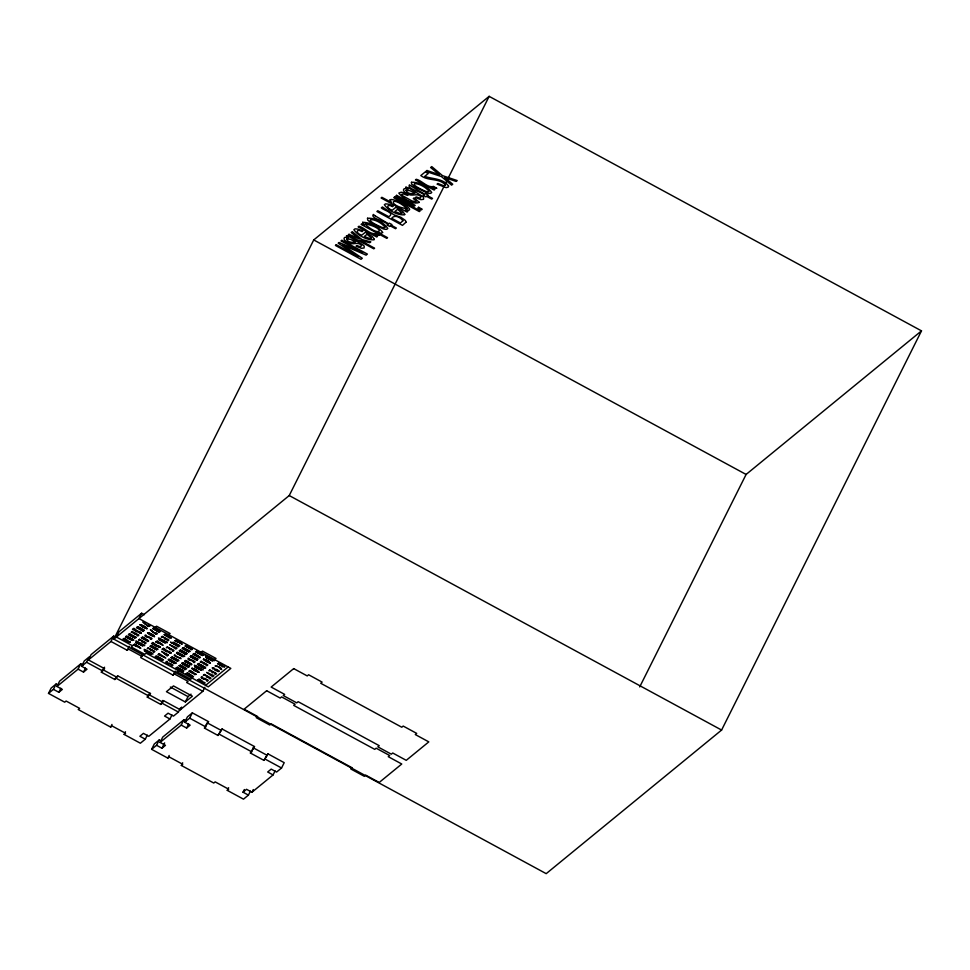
<?xml version="1.0" encoding="UTF-8"?>
<svg xmlns="http://www.w3.org/2000/svg" width="970" height="970" viewBox="0 0 970 970"><rect width="100%" height="100%" fill="white"/><g stroke="black" fill="none" stroke-linecap="round" stroke-linejoin="round"><path stroke-width="1.45" d="M147.294 735.187L145.294 739.188L140.371 743.226L124.16 734.423L125.566 733.271L112.059 725.948L110.641 727.1L78.218 709.519L79.625 708.355L66.118 701.031L64.711 702.183L48.5 693.392L51.167 688.069L56.102 684.032L58.261 685.196M48.5 693.392L53.435 689.355L56.102 684.032M53.435 689.355L58.831 692.289L62.359 689.403L56.951 686.469L59.619 681.146L80.765 663.832L82.923 665.008M58.831 692.289L60.843 688.288M56.951 686.469L78.097 669.167L80.765 663.832M81.613 666.281L84.281 660.946L89.216 656.908L86.548 662.243L81.613 666.281L87.021 669.215L83.505 672.089L78.097 669.167M204.852 687.306L202.851 691.295L180.299 709.761L164.088 700.958L162.681 702.122L149.162 694.787L150.58 693.635L118.158 676.054L116.739 677.205L103.232 669.87L104.639 668.718L88.428 659.927L91.095 654.604L113.648 636.138L116.145 637.496M83.505 672.089L85.505 668.1M88.428 659.927L110.98 641.473L113.648 636.138M113.829 639.133L313.734 239.942L489.135 96.345L921.5 330.867L721.595 730.058L546.195 873.655L113.829 639.133L289.23 495.549L489.135 96.345M117.612 675.702L114.86 679.521L101.353 672.186L102.687 669.518M101.353 672.186L104.566 667.214M141.632 613.234L138.965 618.569L230.824 668.391L208.271 686.857L146.13 653.149L144.724 654.301L131.217 646.966L132.623 645.814L116.412 637.023L119.08 631.7L141.632 613.234L144.324 614.701M110.98 641.473L127.191 650.264L129.192 646.262M114.86 679.521L116.194 676.854M175.873 671.361L173.121 675.181L140.698 657.587L143.439 653.768M110.641 727.1L111.974 724.432M124.16 734.423L125.494 731.768M163.542 700.607L160.802 704.426L147.282 697.103L148.616 694.435M147.282 697.103L150.035 693.283M173.121 675.181L175.121 671.179M160.802 704.426L162.802 700.437M250.418 791.12L248.417 795.121L243.494 799.159L227.271 790.356L228.69 789.204L215.182 781.881L213.764 783.032L181.341 765.451L182.748 764.287L169.241 756.964L167.834 758.116L151.623 749.325L154.291 744.002L159.225 739.964L161.384 741.128M151.623 749.325L156.558 745.287L159.225 739.964M145.294 739.188L139.898 736.254L143.415 733.369L148.822 736.303L169.956 718.988L171.969 714.999M156.558 745.287L161.954 748.222L165.482 745.336L160.074 742.402L162.742 737.079L183.888 719.764L186.046 720.94M169.956 718.988L164.56 716.066L168.077 713.18L173.484 716.102L178.419 712.065L180.42 708.076M180.299 709.761L181.632 707.094M161.954 748.222L164.621 742.887M185.343 701.94L192.387 696.181L173.484 685.923L166.428 691.683L185.343 701.94L188.01 696.618L191.029 694.144M160.074 742.402L181.22 725.099L183.888 719.764M181.22 725.099L186.628 728.034L190.144 725.148L184.737 722.213L187.404 716.891L192.339 712.853L208.55 721.644L204.476 728.118L217.983 735.454L222.069 728.967L254.492 746.56L250.405 753.035L263.925 760.359L267.999 753.884L284.21 762.675L281.542 767.997L276.608 772.047L271.2 769.113L267.684 771.999L273.079 774.921L275.08 770.932M167.834 758.116L169.168 755.46M184.737 722.213L189.671 718.176L192.339 712.853M186.628 728.034L188.629 724.032M181.341 765.451L182.675 762.784M204.476 728.118L206.477 724.129M217.983 735.454L222.069 728.967M227.271 790.356L228.617 787.701M250.405 753.035L254.492 746.56M248.417 795.121L243.021 792.187L244.355 789.519M263.925 760.359L267.999 753.884M243.021 792.187L246.538 789.301L251.945 792.235L253.279 789.568M639.703 686.918L746.1 474.451L921.5 330.867M127.191 650.264L128.598 649.112L142.105 656.435M155.176 627.36L156.582 626.208L170.089 633.531L168.683 634.683M178.553 670.731L177.146 671.883L190.654 679.218L192.06 678.054M201.105 652.276L202.512 651.112L216.019 658.448L214.612 659.6M205.579 685.39L228.12 666.923M208.55 721.644L207.143 722.795L220.651 730.119M251.945 792.235L273.079 774.921M313.734 239.942L746.1 474.451M289.23 495.549L721.595 730.058M204.888 667.348L199.832 664.608L204.161 667.942M204.815 667.457L205.737 667.954L204.318 667.857M174.539 674.017L188.047 681.352L186.64 682.504L202.851 691.295M170.356 687.039L188.01 696.618M253.073 747.712L266.592 755.036M86.548 662.243L102.759 671.034M116.279 678.357L148.701 695.951M162.208 703.274L178.419 712.065M189.671 718.176L205.882 726.966M219.39 734.29L251.824 751.883M265.331 759.207L281.542 767.997M448.564 186.082L448.176 187.198L446.127 187.634L437.058 184.142L437.894 183.463L443.981 185.888L445.497 185.052C439.289 177.716 428.109 181.378 420.81 175.546L425.272 171.896L428.243 173.497L424.69 176.407C432.668 179.171 443.132 178.322 448.564 186.082M215.558 666.341C213 664.911 221.972 666.863 221.657 669.53C220.748 670.076 218.965 665.493 215.558 666.341M140.08 624.874L142.917 626.96L140.08 624.874M147.561 632.816L150.398 634.901L147.561 632.816M191.878 668.451L194.715 670.537L191.878 668.451M203.409 659.333L206.258 661.407L203.409 659.333M419.295 202.378C413.123 205.179 402.817 198.413 398.803 193.066L401.156 192.218A7.323 1.988 26.6 0 1 404.854 193.224L408.297 194.776L407.509 195.419L403.835 193.988L401.641 194.315A4.401 1.188 26.6 0 0 402.78 195.831L412.08 201.008L416.13 201.675L415.815 200.378L413.281 198.559L414.081 197.904L419.295 202.378M346.496 235.843L348.618 238.014C342.616 235.225 342.725 240.657 347.757 242.015C352.001 246.186 357.821 240.827 361.555 245.471L360.549 246.829L356.827 245.555L356.063 246.186L361.446 248.308L364.089 247.981L364.235 246.15L363.022 244.961L349.685 236.813L346.496 235.843M405.933 187.186L408.043 189.368C402.053 186.567 402.162 191.999 407.182 193.369C411.438 197.528 417.245 192.169 420.992 196.813L419.986 198.171L416.251 196.91L415.487 197.528L420.871 199.65L423.526 199.323L423.66 197.504L422.459 196.304L409.122 188.156L405.933 187.186M147.222 637.084L151.09 638.333L150.314 639.012L151.053 639.412L152.072 638.575C148.519 636.623 148.374 636.041 147.222 637.084M168.186 663.577L172.054 664.826L171.266 665.493L172.017 665.893L173.036 665.068C169.471 663.104 169.326 662.534 168.186 663.577M190.253 660.279L194.121 661.528L193.333 662.195L194.085 662.607L195.103 661.77C191.539 659.818 191.393 659.236 190.253 660.279M203.433 678.879L207.301 680.128L206.525 680.794L207.265 681.195L208.283 680.37C204.718 678.406 204.585 677.836 203.433 678.879M161.626 651.476L167.434 655.95L165.033 653.816L168.513 655.077L161.626 651.476M130.259 642.164C126.185 643.498 129.155 639.945 130.259 642.164M171.217 637.872C166.5 638.709 170.065 635.92 171.217 637.872M196.11 674.344C192.036 675.678 195.006 672.125 196.11 674.344M204.888 682.953C200.814 684.299 203.785 680.734 204.888 682.953M224.652 666.778C219.935 667.615 223.488 664.826 224.652 666.778M132.538 629.263L137.352 631.919L134.963 630.294L138.225 631.494L133.714 628.293L134.818 629.372L132.538 629.263M151.562 643.437L156.388 646.081L154 644.468L157.261 645.656L152.751 642.467L153.842 643.534L151.562 643.437M162.208 649.16L167.034 651.816L164.633 650.191L167.895 651.379L163.384 648.19L164.488 649.257L162.208 649.16M145.658 635.762C148.167 638.066 143.475 636.102 145.342 634.986L146.7 635.629L145.658 635.762M166.622 662.255C169.119 664.547 164.427 662.583 166.294 661.467L167.664 662.11L166.622 662.255M188.689 658.957C191.187 661.261 186.495 659.285 188.362 658.181L189.732 658.812L188.689 658.957M201.869 677.557C204.367 679.861 199.674 677.885 201.542 676.781L202.912 677.412L201.869 677.557M375.414 216.007L388.594 223.815L389.37 223.185L391.928 224.567L391.152 225.21L396.354 228.035L395.53 228.702L390.328 225.889L389.661 226.422L387.103 225.04L387.77 224.494C386.303 221.318 370.055 218.662 373.28 214.455L375.414 216.007M411.595 186.398L424.763 194.206L425.539 193.576L428.097 194.958L427.321 195.588L432.523 198.413L431.698 199.092L426.497 196.267L425.842 196.813L423.284 195.419L423.938 194.885C422.483 191.708 406.224 189.053 409.461 184.846L411.595 186.398M346.617 239.056C347.599 242.512 352.583 242.839 355.59 241.857L350.412 239.275L346.617 239.056M406.054 190.399C407.036 193.854 412.007 194.182 415.027 193.2L409.837 190.629L406.054 190.399M180.529 657.842C178.371 657.672 175.279 655.696 174.733 654.665L174.212 655.429L175.315 656.363L181.002 658.678L180.529 657.842M123.226 639L126.937 641.328L128.088 640.564L124.111 638.272L126.185 640.345L123.226 639M164.197 634.707L167.907 637.035L169.059 636.271L165.082 633.98L167.155 636.053L164.197 634.707M189.089 671.179L192.8 673.507L193.951 672.744L189.975 670.452L192.048 672.525L189.089 671.179M197.856 679.788L201.578 682.116L202.73 681.352L198.753 679.061L200.826 681.134L197.856 679.788M217.619 663.613L221.33 665.941L222.482 665.178L218.505 662.886L220.578 664.959L217.619 663.613M145.221 624.013C151.914 628.803 137.498 617.502 145.221 624.013M152.714 631.761C159.395 636.562 144.991 625.262 152.714 631.761M376.13 233.455C370.261 235.128 364.332 227.429 358.924 226.216L358.1 226.883L376.748 236.995L377.524 236.365L374.299 234.619L379.44 235.237L376.13 233.455M433.505 186.482C427.624 188.156 421.707 180.468 416.288 179.256L415.463 179.923L434.111 190.035L434.887 189.405L431.662 187.659L436.803 188.277L433.505 186.482M362.695 222.324L364.247 225.101L361.871 223.803L361.107 224.422L386.775 238.341L387.563 237.686L378.288 232.654L380.967 233.249L382.774 232.533C378.627 226.677 369.885 222.312 362.695 222.324M407.157 208.708C386.969 206.125 390.34 193.588 407.157 208.708M217.801 670.209L216.31 669.906L216.953 670.876L216.201 670.767C212.357 669.458 215.752 668.294 217.801 670.209M365.411 223.864L365.205 224.3C380.373 238.365 387.078 228.52 365.411 223.864M390.098 199.832L391.407 202.463L381.889 197.298L381.077 197.965L407.06 212.066L407.861 211.411L405.387 210.066C419.525 212.285 394.075 197.262 390.098 199.832M374.274 239.275L373.996 239.82C366.745 240.172 357.894 235.661 353.868 229.672L355.093 228.835L357.894 229.102L362.853 230.957L362.053 231.612C356.014 227.914 355.408 233.552 361.834 235.152L365.399 232.242L372.395 236.583L374.274 239.275M404.757 214.321L404.478 214.855C397.239 215.219 388.388 210.696 384.35 204.706L385.575 203.87L388.376 204.137L393.347 205.992L392.547 206.658C386.509 202.96 385.89 208.598 392.316 210.199L395.881 207.277L402.889 211.618L404.757 214.321M384.969 227.065L384.253 227.683A4.886 1.322 26.6 0 1 381.452 227.174C358.488 217.244 376.687 217.098 384.969 227.065M428.898 191.102L428.17 191.72A4.886 1.322 26.6 0 1 425.381 191.211C402.417 181.281 420.616 181.135 428.898 191.102M141.341 632.937L138.965 631.579L141.341 632.937M160.377 647.099L158.001 645.753L160.377 647.099M171.011 652.822L168.635 651.476L171.011 652.822M212.369 667.918L213.012 669.118L213.242 668.245L214.467 668.391L212.369 667.918M371.437 238.002L369.594 238.511L364.344 236.486L367.048 234.279L371.437 238.002M401.919 213.048L400.076 213.545L394.838 211.533L397.53 209.314L401.919 213.048M367.521 218.25L367.715 220.093L371.134 222.991L383.029 228.799A8.815 2.389 26.6 0 0 386.824 229.247L387.794 228.483C383.914 222.409 374.735 217.753 367.521 218.25M411.45 182.287L411.644 184.13L415.063 187.028L426.958 192.836A8.815 2.389 26.6 0 0 430.741 193.285L431.723 192.521C427.843 186.446 418.664 181.802 411.45 182.287M402.889 220.796L400.404 223.015L391.662 218.274C394.669 214.103 400.853 217.595 402.889 220.796M406.042 222.154L402.477 225.367L376.906 211.496L377.803 210.757L388.776 216.71C395.554 212.757 383.526 210.357 381.331 207.871L382.435 206.962L393.82 214.758L400.865 217.304L405.387 220.469L406.042 222.154M147.016 625.541L148.555 626.45L149.998 625.941C146.07 623.334 150.617 627.214 147.016 625.541M154.497 633.289L156.037 634.21L157.479 633.689C153.551 631.082 158.11 634.962 154.497 633.289M336.287 244.743L335.426 245.446L360.998 259.317L362.295 258.262L342.592 244.961L366.114 255.134L367.387 254.079L341.816 240.22L340.967 240.912L362.55 252.6L339.076 242.464L338.19 243.191L357.833 256.456L336.287 244.743M349.03 234.316L348.242 234.958L373.814 248.829L374.602 248.187L359.749 240.136L369.764 242.718L370.807 241.857L361.968 239.59L352.268 231.66L351.225 232.509L359.106 238.85L349.03 234.316M394.584 197.019L393.759 197.698L419.331 211.569L420.155 210.89L394.584 197.019M396.633 195.346L395.808 196.025L414.36 206.089L415.196 205.41L396.633 195.346M426.97 170.502L425.891 171.399L441.386 176.552L451.608 185.149L452.735 184.215L444.66 177.522L456.13 181.438L457.209 180.565L442.502 175.631L431.747 166.597L430.619 167.519L439.337 174.697L426.97 170.502M418.652 207.289L417.827 207.968L421.38 209.896L422.205 209.217L418.652 207.289M136.576 627.541L143.039 631.361L141.171 629.494L143.887 630.658L141.426 629.324C152.144 633.919 129.701 621.988 140.626 628.899L137.194 627.032L140.42 629.081L136.576 627.541M125.7 636.817L132.381 640.455L128.052 637.12C145.936 646.941 115.454 628.633 130.756 639.557L125.7 636.817M128.501 634.525L135.194 638.151L132.369 636.611L133.096 636.017C144.639 641.776 121.141 629.178 132.308 635.592L131.58 636.187L128.501 634.525M132.187 631.506L131.192 632.319L135.024 633.374L134.309 633.968L137.873 634.913L137.122 635.532L137.885 635.956L138.88 635.144L132.187 631.506M143.681 625.88L140.323 624.741L143.681 625.88M143.451 627.238L146.834 628.657L143.451 627.238M140.286 632.925L138.516 632.222L141.135 633.313L140.286 632.925M139.486 639.315L138.504 640.127L140.032 639.933L142.335 641.182L141.608 641.776L142.372 642.188L143.099 641.606L145.173 642.722L144.421 643.34L145.185 643.765L146.179 642.952L139.486 639.315M141.39 637.763L147.828 641.534L148.701 640.879L143.014 637.217L142.287 637.011L147.695 640.636L141.39 637.763M152.702 628.499L159.165 632.319L160.353 631.349L153.66 627.723L159.31 631.106L158.595 631.688L152.702 628.499M136.067 642.443L142.893 645.959L140.626 644.286C155.94 650.3 122.002 634.004 142.723 644.856L139.522 643.862L141.887 645.535L136.067 642.443M133.436 644.795L136.612 646.505L135.897 645.874L136.491 645.389C140.007 647.232 131.496 641.825 135.739 644.892L135.012 645.486L133.436 644.795M151.162 633.822L147.804 632.682L151.162 633.822M150.932 635.18L154.315 636.599L150.932 635.18M137.837 646.723C146.373 651.852 132.987 642.285 139.765 647.572L137.837 646.723M144.397 650.797L151.223 654.313L148.956 652.64C164.269 658.654 130.332 642.358 151.053 653.21L147.852 652.216L150.217 653.889L144.397 650.797M148.216 647.863L147.222 648.675L148.762 648.481L151.065 649.73L150.338 650.324L151.102 650.749L151.829 650.155L153.903 651.27L153.151 651.888L153.915 652.313L154.909 651.5L148.216 647.863M150.168 646.275L156.849 649.9L154.024 648.372L154.751 647.766C166.294 653.525 142.796 640.928 153.963 647.342L153.236 647.936L150.168 646.275M162.233 636.393L161.238 637.205L162.766 637.011L165.07 638.26L164.354 638.854L167.919 639.8L167.167 640.418L167.931 640.843L168.925 640.03L162.233 636.393M155.77 641.825L158.947 643.534L158.231 642.904L158.825 642.419C162.342 644.262 153.83 638.854 158.074 641.922L157.346 642.516L155.77 641.825M158.68 639.472L165.518 642.989L163.239 641.315C178.553 647.329 144.615 631.034 165.337 641.885L162.135 640.891L164.512 642.564L158.68 639.472M160.171 643.753C168.719 648.881 155.333 639.315 162.111 644.601L160.171 643.753M159.31 647.099L157.552 646.396L160.159 647.475L159.31 647.099M170.647 642.237L178.722 646.711L173.06 643.316L173.715 642.77L179.862 645.778L173.169 642.152L172.102 643.025L170.647 642.237M155.345 656.751L162.014 660.388L157.686 657.054C175.57 666.875 145.088 648.566 160.389 659.491L155.345 656.751M159.165 653.61L157.892 654.665C162.427 656.047 172.612 662.243 159.165 653.61M167.349 646.917L166.355 647.73L167.895 647.536L170.199 648.784L169.471 649.379L170.235 649.791L170.962 649.197L173.036 650.324L172.284 650.943L173.048 651.355L174.042 650.543L167.349 646.917M169.895 644.832L175.837 649.076L177.11 648.033L169.895 644.832M174.927 640.709L178.104 642.419L177.389 641.788L177.983 641.303C181.499 643.146 172.987 637.739 177.231 640.806L176.504 641.4L174.927 640.709M179.329 642.637C187.877 647.766 174.479 638.199 181.257 643.486L179.329 642.637M169.956 652.822L168.186 652.119L170.805 653.198L169.956 652.822M168.259 659.891L174.939 663.541L170.599 660.206C188.483 670.028 158.013 651.707 173.315 662.631L168.259 659.891M171.06 657.599L177.752 661.225L174.927 659.697L175.655 659.091C187.198 664.85 163.7 652.252 174.867 658.666L174.139 659.273L171.06 657.599M176.528 653.125L183.209 656.763L178.868 653.428C196.752 663.262 166.27 644.941 181.584 655.865L176.528 653.125M179.365 650.809L185.828 654.617L183.973 652.749L186.689 653.926L184.215 652.58C194.934 657.187 172.49 645.244 183.427 652.155L179.996 650.288L183.209 652.337L179.365 650.809M182.324 648.384L189.017 652.01L186.191 650.47L186.919 649.876C198.462 655.635 174.964 643.037 186.131 649.451L185.403 650.045L182.324 648.384M185.173 646.032L191.611 649.803L192.484 649.16L186.798 645.499L186.07 645.293L191.478 648.918L185.173 646.032M177.243 667.251L180.056 669.118L176.467 667.845L183.936 670.876L177.243 667.251M179.062 665.76L185.512 669.579L186.713 668.609L180.02 664.984L185.658 668.366L184.943 668.948L179.062 665.76M182.845 662.619L185.658 664.474L182.081 663.201L189.574 666.257L182.845 662.619M184.627 661.213L191.066 664.971L191.939 664.329L186.252 660.667L185.512 660.461L190.92 664.086L184.627 661.213M191.369 655.72L194.182 657.587L190.605 656.314L198.038 659.333L191.369 655.72M193.139 654.241L199.577 657.999L200.45 657.357L194.764 653.695L194.036 653.489L199.444 657.114L193.139 654.241M195.94 651.949L202.621 655.587L198.28 652.252C216.164 662.073 185.694 643.753 200.996 654.689L195.94 651.949M181.523 670.221L183.148 671.531L181.523 670.221M187.125 665.59L188.75 666.899L187.125 665.59M195.649 658.691L197.274 660.012L195.649 658.691M186.179 673.556L192.63 677.315L193.491 676.672L187.804 673.01L187.077 672.804L192.484 676.429L186.179 673.556M194.606 666.657L201.433 670.173L199.153 668.5C214.479 674.514 180.541 658.218 201.251 669.07L198.062 668.075L200.426 669.749L194.606 666.657M197.492 664.292L203.942 668.124L205.131 667.154L198.438 663.529L202.536 667.033L197.492 664.292M201.166 661.285L200.172 662.098L204.003 663.153L203.288 663.747L206.852 664.692L206.101 665.311L206.865 665.723L207.859 664.923L201.166 661.285M205.846 657.454L212.685 660.97L210.405 659.297C225.719 665.311 191.781 649.015 212.503 659.867L209.302 658.86L211.678 660.546L205.846 657.454M195.479 669.458L192.121 668.318L195.479 669.458M207.01 660.327L203.651 659.2L207.01 660.327M195.249 670.816L198.632 672.234L195.249 670.816M206.78 661.698L210.175 663.116L206.78 661.698M204.331 674.489L203.336 675.302L204.876 675.108L207.18 676.357L206.452 676.951L210.017 677.897L209.265 678.515L210.029 678.939L211.023 678.127L204.331 674.489M206.78 672.489L212.721 676.733L213.994 675.69L206.78 672.489M209.823 669.991L208.841 670.803L210.369 670.61L212.672 671.858L211.945 672.452L212.721 672.865L213.436 672.283L215.51 673.398L214.758 674.017L215.534 674.441L216.516 673.629L209.823 669.991M218.541 670.925C216.225 672.404 221.148 670.913 218.541 670.925M266.665 690.725L244.125 709.191L257.632 716.515L256.225 717.667L269.733 725.002L271.139 723.85L352.195 767.816L350.788 768.967L364.296 776.291L365.702 775.139L379.221 782.463L401.762 764.008L388.255 756.673L389.661 755.521L376.154 748.197L374.747 749.349L293.692 705.384L295.098 704.232L281.591 696.909L280.172 698.06L266.665 690.725M293.704 668.597L271.151 687.063L284.659 694.387L283.252 695.538L296.759 702.862L298.166 701.71L379.234 745.675L377.827 746.839L391.334 754.163L392.741 753.011L406.248 760.335L428.801 741.88L415.293 734.545L416.7 733.393L403.193 726.069L401.774 727.221L320.718 683.256L322.125 682.104L308.618 674.768L307.211 675.92L293.704 668.597M192.812 658.024L190.314 656.447L192.812 658.024M184.288 664.911L181.79 663.335L184.288 664.911M178.686 669.543L176.176 667.978L178.686 669.543M193.576 658.436L197.092 660.194L193.576 658.436M185.052 665.323L188.568 667.081L185.052 665.323M179.438 669.955L182.966 671.713L179.438 669.955M144.724 626.45L147.028 628.511L144.724 626.45M152.205 634.392L154.509 636.453L152.205 634.392M208.053 660.897L210.369 662.959L208.053 660.897M196.522 670.028L198.826 672.089L196.522 670.028"/></g></svg>
